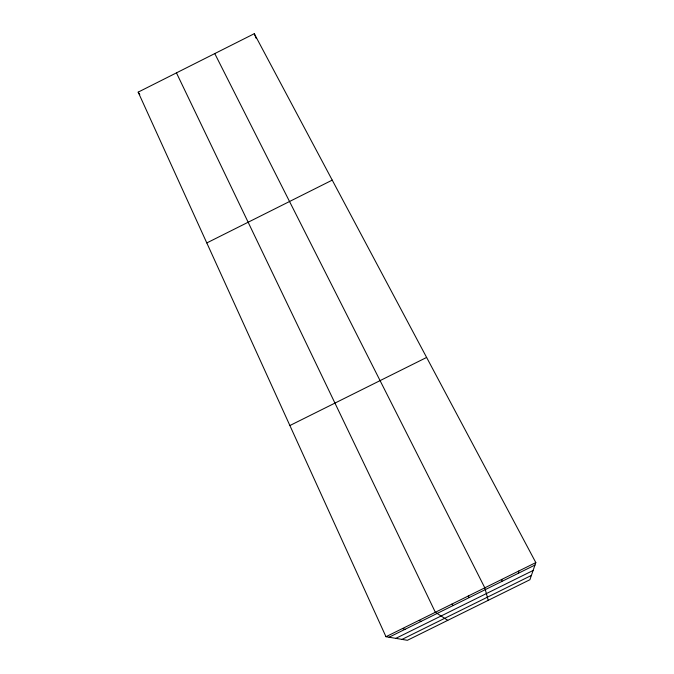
<?xml version="1.0" encoding="UTF-8"?>
<svg xmlns="http://www.w3.org/2000/svg" width="674" height="674" viewBox="0 0 674 674"><rect width="100%" height="100%" fill="white"/><g stroke="black" fill="none" stroke-linecap="round" stroke-linejoin="round"><path stroke-width="1.01" d="M518.407 573.254L518.803 571.004M535.822 562.588L529.907 579.724L407.399 640.3L385.975 636.711L138.178 92.136L254.283 33.7L535.822 562.588L385.975 636.711M206.8 242.943L332.223 180.127M289.887 425.538L426.617 357.447M389.058 637.225L534.971 565.056M395.84 638.362L533.1 570.482M402.033 639.399L531.39 575.436M402.429 628.572L405.082 629.305M418.891 620.425L421.107 621.377M447.78 620.333L435.353 612.287L176.453 72.868M451.833 604.131L453.189 605.505M138.178 92.136L139.788 94.613M468.312 595.985L469.239 597.568M214.77 53.583L484.808 587.821L488.212 600.34M254.283 33.7L256.112 38.275M501.801 579.413L501.844 581.443"/></g></svg>
